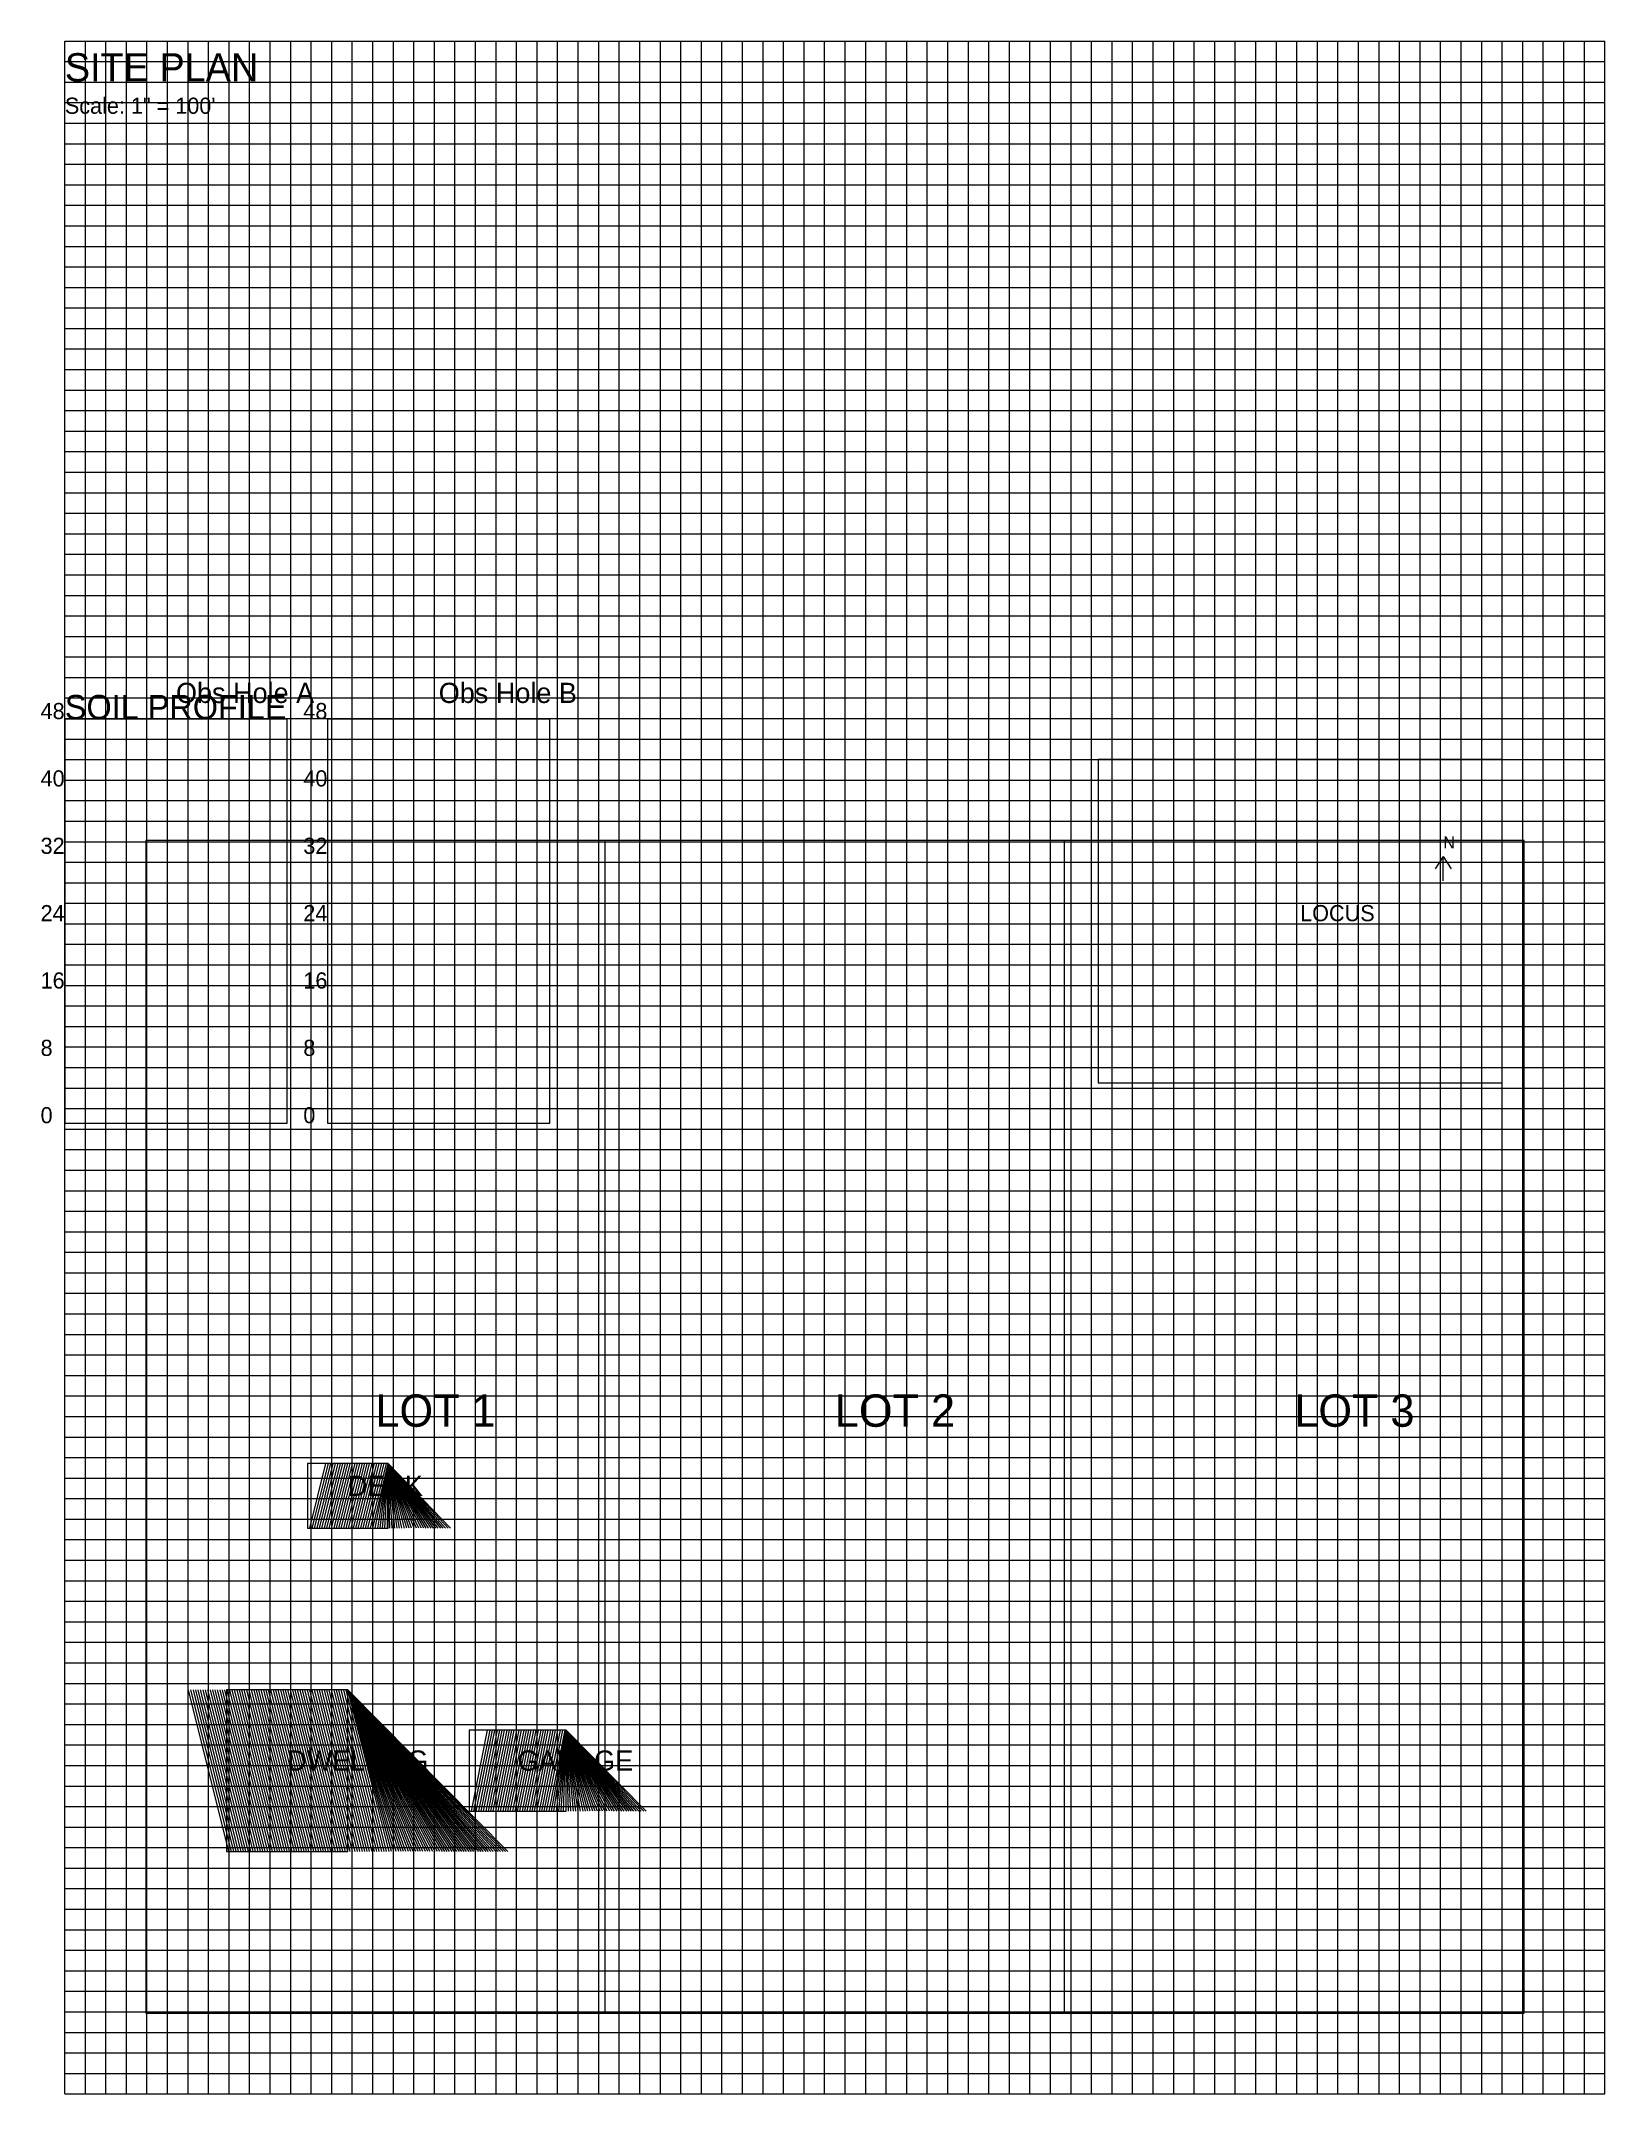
# Model space of a CAD drawing. Header units: metres. Extents: x 10 to 203, y 13 to 267.
import ezdxf

# ---------------------------------------------------------------- set-up
doc = ezdxf.new("R2010")
doc.units = ezdxf.units.M

msp = doc.modelspace()

# ---------------------------------------------------------------- linework, layer by layer
at = {"color": 8, "lineweight": 0}
for p, q in [((12.7, 12.7), (12.7, 266.7)), ((15.24, 12.7), (15.24, 266.7)), ((17.78, 12.7), (17.78, 266.7)), ((20.32, 12.7), (20.32, 266.7)), ((22.86, 12.7), (22.86, 266.7)), ((25.4, 12.7), (25.4, 266.7)), ((27.94, 12.7), (27.94, 266.7)), ((30.48, 12.7), (30.48, 266.7)), ((33.02, 12.7), (33.02, 266.7)), ((35.56, 12.7), (35.56, 266.7)), ((38.1, 12.7), (38.1, 266.7)), ((40.64, 12.7), (40.64, 266.7)), ((43.18, 12.7), (43.18, 266.7)), ((45.72, 12.7), (45.72, 266.7)), ((48.26, 12.7), (48.26, 266.7)), ((50.8, 12.7), (50.8, 266.7)), ((53.34, 12.7), (53.34, 266.7)), ((55.88, 12.7), (55.88, 266.7)), ((58.42, 12.7), (58.42, 266.7)), ((60.96, 12.7), (60.96, 266.7)), ((63.5, 12.7), (63.5, 266.7)), ((66.04, 12.7), (66.04, 266.7)), ((68.58, 12.7), (68.58, 266.7)), ((71.12, 12.7), (71.12, 266.7)), ((73.66, 12.7), (73.66, 266.7)), ((76.2, 12.7), (76.2, 266.7)), ((78.74, 12.7), (78.74, 266.7)), ((81.28, 12.7), (81.28, 266.7)), ((83.82, 12.7), (83.82, 266.7)), ((86.36, 12.7), (86.36, 266.7)), ((88.9, 12.7), (88.9, 266.7)), ((91.44, 12.7), (91.44, 266.7)), ((93.98, 12.7), (93.98, 266.7)), ((96.52, 12.7), (96.52, 266.7)), ((99.06, 12.7), (99.06, 266.7)), ((101.6, 12.7), (101.6, 266.7)), ((104.14, 12.7), (104.14, 266.7)), ((106.68, 12.7), (106.68, 266.7)), ((109.22, 12.7), (109.22, 266.7)), ((111.76, 12.7), (111.76, 266.7)), ((114.3, 12.7), (114.3, 266.7)), ((116.84, 12.7), (116.84, 266.7)), ((119.38, 12.7), (119.38, 266.7)), ((121.92, 12.7), (121.92, 266.7)), ((124.46, 12.7), (124.46, 266.7)), ((127, 12.7), (127, 266.7)), ((129.54, 12.7), (129.54, 266.7)), ((132.08, 12.7), (132.08, 266.7)), ((134.62, 12.7), (134.62, 266.7)), ((137.16, 12.7), (137.16, 266.7)), ((139.7, 12.7), (139.7, 266.7)), ((142.24, 12.7), (142.24, 266.7)), ((144.78, 12.7), (144.78, 266.7)), ((147.32, 12.7), (147.32, 266.7)), ((149.86, 12.7), (149.86, 266.7)), ((152.4, 12.7), (152.4, 266.7)), ((154.94, 12.7), (154.94, 266.7)), ((157.48, 12.7), (157.48, 266.7)), ((160.02, 12.7), (160.02, 266.7)), ((162.56, 12.7), (162.56, 266.7)), ((165.1, 12.7), (165.1, 266.7)), ((167.64, 12.7), (167.64, 266.7)), ((170.18, 12.7), (170.18, 266.7)), ((172.72, 12.7), (172.72, 266.7)), ((175.26, 12.7), (175.26, 266.7)), ((177.8, 12.7), (177.8, 266.7)), ((180.34, 12.7), (180.34, 266.7)), ((182.88, 12.7), (182.88, 266.7)), ((185.42, 12.7), (185.42, 266.7)), ((187.96, 12.7), (187.96, 266.7)), ((190.5, 12.7), (190.5, 266.7)), ((193.04, 12.7), (193.04, 266.7)), ((195.58, 12.7), (195.58, 266.7)), ((198.12, 12.7), (198.12, 266.7)), ((200.66, 12.7), (200.66, 266.7)), ((203.2, 12.7), (203.2, 266.7)), ((12.7, 266.7), (203.2, 266.7)), ((12.7, 264.16), (203.2, 264.16)), ((12.7, 261.62), (203.2, 261.62)), ((12.7, 259.08), (203.2, 259.08)), ((12.7, 256.54), (203.2, 256.54)), ((12.7, 254), (203.2, 254)), ((12.7, 251.46), (203.2, 251.46)), ((12.7, 248.92), (203.2, 248.92)), ((12.7, 246.38), (203.2, 246.38)), ((12.7, 243.84), (203.2, 243.84)), ((12.7, 241.3), (203.2, 241.3)), ((12.7, 238.76), (203.2, 238.76)), ((12.7, 236.22), (203.2, 236.22)), ((12.7, 233.68), (203.2, 233.68)), ((12.7, 231.14), (203.2, 231.14)), ((12.7, 228.6), (203.2, 228.6)), ((12.7, 226.06), (203.2, 226.06)), ((12.7, 223.52), (203.2, 223.52)), ((12.7, 220.98), (203.2, 220.98)), ((12.7, 218.44), (203.2, 218.44)), ((12.7, 215.9), (203.2, 215.9)), ((12.7, 213.36), (203.2, 213.36)), ((12.7, 210.82), (203.2, 210.82)), ((12.7, 208.28), (203.2, 208.28)), ((12.7, 205.74), (203.2, 205.74)), ((12.7, 203.2), (203.2, 203.2)), ((12.7, 200.66), (203.2, 200.66)), ((12.7, 198.12), (203.2, 198.12)), ((12.7, 195.58), (203.2, 195.58)), ((12.7, 193.04), (203.2, 193.04)), ((12.7, 190.5), (203.2, 190.5)), ((12.7, 187.96), (203.2, 187.96)), ((12.7, 185.42), (203.2, 185.42)), ((12.7, 182.88), (203.2, 182.88)), ((12.7, 180.34), (203.2, 180.34)), ((12.7, 177.8), (203.2, 177.8)), ((12.7, 175.26), (203.2, 175.26)), ((12.7, 172.72), (203.2, 172.72)), ((12.7, 170.18), (203.2, 170.18)), ((12.7, 167.64), (203.2, 167.64)), ((12.7, 165.1), (203.2, 165.1)), ((12.7, 162.56), (203.2, 162.56)), ((12.7, 160.02), (203.2, 160.02)), ((12.7, 157.48), (203.2, 157.48)), ((12.7, 154.94), (203.2, 154.94)), ((12.7, 152.4), (203.2, 152.4)), ((12.7, 149.86), (203.2, 149.86)), ((12.7, 147.32), (203.2, 147.32)), ((12.7, 144.78), (203.2, 144.78)), ((12.7, 142.24), (203.2, 142.24)), ((12.7, 139.7), (203.2, 139.7)), ((12.7, 137.16), (203.2, 137.16)), ((12.7, 134.62), (203.2, 134.62)), ((12.7, 132.08), (203.2, 132.08)), ((12.7, 129.54), (203.2, 129.54)), ((12.7, 127), (203.2, 127)), ((12.7, 124.46), (203.2, 124.46)), ((12.7, 121.92), (203.2, 121.92)), ((12.7, 119.38), (203.2, 119.38)), ((12.7, 116.84), (203.2, 116.84)), ((12.7, 114.3), (203.2, 114.3)), ((12.7, 111.76), (203.2, 111.76)), ((12.7, 109.22), (203.2, 109.22)), ((12.7, 106.68), (203.2, 106.68)), ((12.7, 104.14), (203.2, 104.14)), ((12.7, 101.6), (203.2, 101.6)), ((12.7, 99.06), (203.2, 99.06)), ((12.7, 96.52), (203.2, 96.52)), ((12.7, 93.98), (203.2, 93.98)), ((12.7, 91.44), (203.2, 91.44)), ((12.7, 88.9), (203.2, 88.9)), ((12.7, 86.36), (203.2, 86.36)), ((12.7, 83.82), (203.2, 83.82)), ((12.7, 81.28), (203.2, 81.28)), ((12.7, 78.74), (203.2, 78.74)), ((12.7, 76.2), (203.2, 76.2)), ((12.7, 73.66), (203.2, 73.66)), ((12.7, 71.12), (203.2, 71.12)), ((12.7, 68.58), (203.2, 68.58)), ((12.7, 66.04), (203.2, 66.04)), ((12.7, 63.5), (203.2, 63.5)), ((12.7, 60.96), (203.2, 60.96)), ((12.7, 58.42), (203.2, 58.42)), ((12.7, 55.88), (203.2, 55.88)), ((12.7, 53.34), (203.2, 53.34)), ((12.7, 50.8), (203.2, 50.8)), ((12.7, 48.26), (203.2, 48.26)), ((12.7, 45.72), (203.2, 45.72)), ((12.7, 43.18), (203.2, 43.18)), ((12.7, 40.64), (203.2, 40.64)), ((12.7, 38.1), (203.2, 38.1)), ((12.7, 35.56), (203.2, 35.56)), ((12.7, 33.02), (203.2, 33.02)), ((12.7, 30.48), (203.2, 30.48)), ((12.7, 27.94), (203.2, 27.94)), ((12.7, 25.4), (203.2, 25.4)), ((12.7, 22.86), (203.2, 22.86)), ((12.7, 20.32), (203.2, 20.32)), ((12.7, 17.78), (203.2, 17.78)), ((12.7, 15.24), (203.2, 15.24)), ((12.7, 12.7), (203.2, 12.7))]:
    msp.add_line(p, q, dxfattribs=at)
at = {"color": 0, "lineweight": 0}
for p, q in [((79.53, 22.7), (79.53, 167.8)), ((136.37, 22.7), (136.37, 167.8)), ((183.2, 165.8), (182.2, 164.3)), ((183.2, 162.8), (183.2, 165.8)), ((183.2, 165.8), (184.2, 164.3)), ((43, 82.7), (45, 90.7)), ((43.3, 82.7), (45.3, 90.7)), ((43.6, 82.7), (45.6, 90.7)), ((43.9, 82.7), (45.9, 90.7)), ((44.2, 82.7), (46.2, 90.7)), ((44.5, 82.7), (46.5, 90.7)), ((44.8, 82.7), (46.8, 90.7)), ((45.1, 82.7), (47.1, 90.7)), ((45.4, 82.7), (47.4, 90.7)), ((45.7, 82.7), (47.7, 90.7)), ((46, 82.7), (48, 90.7)), ((46.3, 82.7), (48.3, 90.7)), ((46.6, 82.7), (48.6, 90.7)), ((46.9, 82.7), (48.9, 90.7)), ((47.2, 82.7), (49.2, 90.7)), ((47.5, 82.7), (49.5, 90.7)), ((47.8, 82.7), (49.8, 90.7)), ((48.1, 82.7), (50.1, 90.7)), ((48.4, 82.7), (50.4, 90.7)), ((48.7, 82.7), (50.7, 90.7)), ((49, 82.7), (51, 90.7)), ((49.3, 82.7), (51.3, 90.7)), ((49.6, 82.7), (51.6, 90.7)), ((49.9, 82.7), (51.9, 90.7)), ((50.2, 82.7), (52.2, 90.7)), ((50.5, 82.7), (52.5, 90.7)), ((50.8, 82.7), (52.7, 90.7)), ((51.1, 82.7), (52.7, 90.7)), ((51.4, 82.7), (52.7, 90.7)), ((51.7, 82.7), (52.7, 90.7)), ((52, 82.7), (52.7, 90.7)), ((52.3, 82.7), (52.7, 90.7)), ((52.6, 82.7), (52.7, 90.7)), ((52.9, 82.7), (52.7, 90.7)), ((53.2, 82.7), (52.7, 90.7)), ((53.5, 82.7), (52.7, 90.7)), ((53.8, 82.7), (52.7, 90.7)), ((54.1, 82.7), (52.7, 90.7)), ((54.4, 82.7), (52.7, 90.7)), ((54.7, 82.7), (52.7, 90.7)), ((55, 82.7), (52.7, 90.7)), ((55.3, 82.7), (52.7, 90.7)), ((55.6, 82.7), (52.7, 90.7)), ((55.9, 82.7), (52.7, 90.7)), ((56.2, 82.7), (52.7, 90.7)), ((56.5, 82.7), (52.7, 90.7)), ((56.8, 82.7), (52.7, 90.7)), ((57.1, 82.7), (52.7, 90.7)), ((57.4, 82.7), (52.7, 90.7)), ((57.7, 82.7), (52.7, 90.7)), ((58, 82.7), (52.7, 90.7)), ((58.3, 82.7), (52.7, 90.7)), ((58.6, 82.7), (52.7, 90.7)), ((58.9, 82.7), (52.7, 90.7)), ((59.2, 82.7), (52.7, 90.7)), ((59.5, 82.7), (52.7, 90.7)), ((59.8, 82.7), (52.7, 90.7)), ((60.1, 82.7), (52.7, 90.7)), ((60.4, 82.7), (52.7, 90.7)), ((33, 42.7), (28, 62.7)), ((33.3, 42.7), (28.3, 62.7)), ((33.6, 42.7), (28.6, 62.7)), ((33.9, 42.7), (28.9, 62.7)), ((34.2, 42.7), (29.2, 62.7)), ((34.5, 42.7), (29.5, 62.7)), ((34.8, 42.7), (29.8, 62.7)), ((35.1, 42.7), (30.1, 62.7)), ((35.4, 42.7), (30.4, 62.7)), ((35.7, 42.7), (30.7, 62.7)), ((36, 42.7), (31, 62.7)), ((36.3, 42.7), (31.3, 62.7)), ((36.6, 42.7), (31.6, 62.7)), ((36.9, 42.7), (31.9, 62.7)), ((37.2, 42.7), (32.2, 62.7)), ((37.5, 42.7), (32.5, 62.7)), ((37.8, 42.7), (32.8, 62.7)), ((38.1, 42.7), (33.1, 62.7)), ((38.4, 42.7), (33.4, 62.7)), ((38.7, 42.7), (33.7, 62.7)), ((39, 42.7), (34, 62.7)), ((39.3, 42.7), (34.3, 62.7)), ((39.6, 42.7), (34.6, 62.7)), ((39.9, 42.7), (34.9, 62.7)), ((40.2, 42.7), (35.2, 62.7)), ((40.5, 42.7), (35.5, 62.7)), ((40.8, 42.7), (35.8, 62.7)), ((41.1, 42.7), (36.1, 62.7)), ((41.4, 42.7), (36.4, 62.7)), ((41.7, 42.7), (36.7, 62.7)), ((42, 42.7), (37, 62.7)), ((42.3, 42.7), (37.3, 62.7)), ((42.6, 42.7), (37.6, 62.7)), ((42.9, 42.7), (37.9, 62.7)), ((43.2, 42.7), (38.2, 62.7)), ((43.5, 42.7), (38.5, 62.7)), ((43.8, 42.7), (38.8, 62.7)), ((44.1, 42.7), (39.1, 62.7)), ((44.4, 42.7), (39.4, 62.7)), ((44.7, 42.7), (39.7, 62.7)), ((45, 42.7), (40, 62.7)), ((45.3, 42.7), (40.3, 62.7)), ((45.6, 42.7), (40.6, 62.7)), ((45.9, 42.7), (40.9, 62.7)), ((46.2, 42.7), (41.2, 62.7)), ((46.5, 42.7), (41.5, 62.7)), ((46.8, 42.7), (41.8, 62.7)), ((47.1, 42.7), (42.1, 62.7)), ((47.4, 42.7), (42.4, 62.7)), ((47.7, 42.7), (42.7, 62.7)), ((48, 42.7), (43, 62.7)), ((48.3, 42.7), (43.3, 62.7)), ((48.6, 42.7), (43.6, 62.7)), ((48.9, 42.7), (43.9, 62.7)), ((49.2, 42.7), (44.2, 62.7)), ((49.5, 42.7), (44.5, 62.7)), ((49.8, 42.7), (44.8, 62.7)), ((50.1, 42.7), (45.1, 62.7)), ((50.4, 42.7), (45.4, 62.7)), ((50.7, 42.7), (45.7, 62.7)), ((51, 42.7), (46, 62.7)), ((51.3, 42.7), (46.3, 62.7)), ((51.6, 42.7), (46.6, 62.7)), ((51.9, 42.7), (46.9, 62.7)), ((52.2, 42.7), (47.2, 62.7)), ((52.5, 42.7), (47.5, 62.7)), ((52.8, 42.7), (47.7, 62.7)), ((53.1, 42.7), (47.7, 62.7)), ((53.4, 42.7), (47.7, 62.7)), ((53.7, 42.7), (47.7, 62.7)), ((54, 42.7), (47.7, 62.7)), ((54.3, 42.7), (47.7, 62.7)), ((54.6, 42.7), (47.7, 62.7)), ((54.9, 42.7), (47.7, 62.7)), ((55.2, 42.7), (47.7, 62.7)), ((55.5, 42.7), (47.7, 62.7)), ((55.8, 42.7), (47.7, 62.7)), ((56.1, 42.7), (47.7, 62.7)), ((56.4, 42.7), (47.7, 62.7)), ((56.7, 42.7), (47.7, 62.7)), ((57, 42.7), (47.7, 62.7)), ((57.3, 42.7), (47.7, 62.7)), ((57.6, 42.7), (47.7, 62.7)), ((57.9, 42.7), (47.7, 62.7)), ((58.2, 42.7), (47.7, 62.7)), ((58.5, 42.7), (47.7, 62.7)), ((58.8, 42.7), (47.7, 62.7)), ((59.1, 42.7), (47.7, 62.7)), ((59.4, 42.7), (47.7, 62.7)), ((59.7, 42.7), (47.7, 62.7)), ((60, 42.7), (47.7, 62.7)), ((60.3, 42.7), (47.7, 62.7)), ((60.6, 42.7), (47.7, 62.7)), ((60.9, 42.7), (47.7, 62.7)), ((61.2, 42.7), (47.7, 62.7)), ((61.5, 42.7), (47.7, 62.7)), ((61.8, 42.7), (47.7, 62.7)), ((62.1, 42.7), (47.7, 62.7)), ((62.4, 42.7), (47.7, 62.7)), ((62.7, 42.7), (47.7, 62.7)), ((63, 42.7), (47.7, 62.7)), ((63.3, 42.7), (47.7, 62.7)), ((63.6, 42.7), (47.7, 62.7)), ((63.9, 42.7), (47.7, 62.7)), ((64.2, 42.7), (47.7, 62.7)), ((64.5, 42.7), (47.7, 62.7)), ((64.8, 42.7), (47.7, 62.7)), ((65.1, 42.7), (47.7, 62.7)), ((65.4, 42.7), (47.7, 62.7)), ((65.7, 42.7), (47.7, 62.7)), ((66, 42.7), (47.7, 62.7)), ((66.3, 42.7), (47.7, 62.7)), ((66.6, 42.7), (47.7, 62.7)), ((66.9, 42.7), (47.7, 62.7)), ((67.2, 42.7), (47.7, 62.7)), ((67.5, 42.7), (47.7, 62.7)), ((63, 47.7), (65, 57.7)), ((63.3, 47.7), (65.3, 57.7)), ((63.6, 47.7), (65.6, 57.7)), ((63.9, 47.7), (65.9, 57.7)), ((64.2, 47.7), (66.2, 57.7)), ((64.5, 47.7), (66.5, 57.7)), ((64.8, 47.7), (66.8, 57.7)), ((65.1, 47.7), (67.1, 57.7)), ((65.4, 47.7), (67.4, 57.7)), ((65.7, 47.7), (67.7, 57.7)), ((66, 47.7), (68, 57.7)), ((66.3, 47.7), (68.3, 57.7)), ((66.6, 47.7), (68.6, 57.7)), ((66.9, 47.7), (68.9, 57.7)), ((67.2, 47.7), (69.2, 57.7)), ((67.5, 47.7), (69.5, 57.7)), ((67.8, 47.7), (69.8, 57.7)), ((68.1, 47.7), (70.1, 57.7)), ((68.4, 47.7), (70.4, 57.7)), ((68.7, 47.7), (70.7, 57.7)), ((69, 47.7), (71, 57.7)), ((69.3, 47.7), (71.3, 57.7)), ((69.6, 47.7), (71.6, 57.7)), ((69.9, 47.7), (71.9, 57.7)), ((70.2, 47.7), (72.2, 57.7)), ((70.5, 47.7), (72.5, 57.7)), ((70.8, 47.7), (72.8, 57.7)), ((71.1, 47.7), (73.1, 57.7)), ((71.4, 47.7), (73.4, 57.7)), ((71.7, 47.7), (73.7, 57.7)), ((72, 47.7), (74, 57.7)), ((72.3, 47.7), (74.3, 57.7)), ((72.6, 47.7), (74.6, 57.7)), ((72.9, 47.7), (74.7, 57.7)), ((73.2, 47.7), (74.7, 57.7)), ((73.5, 47.7), (74.7, 57.7)), ((73.8, 47.7), (74.7, 57.7)), ((74.1, 47.7), (74.7, 57.7)), ((74.4, 47.7), (74.7, 57.7)), ((74.7, 47.7), (74.7, 57.7)), ((75, 47.7), (74.7, 57.7)), ((75.3, 47.7), (74.7, 57.7)), ((75.6, 47.7), (74.7, 57.7)), ((75.9, 47.7), (74.7, 57.7)), ((76.2, 47.7), (74.7, 57.7)), ((76.5, 47.7), (74.7, 57.7)), ((76.8, 47.7), (74.7, 57.7)), ((77.1, 47.7), (74.7, 57.7)), ((77.4, 47.7), (74.7, 57.7)), ((77.7, 47.7), (74.7, 57.7)), ((78, 47.7), (74.7, 57.7)), ((78.3, 47.7), (74.7, 57.7)), ((78.6, 47.7), (74.7, 57.7)), ((78.9, 47.7), (74.7, 57.7)), ((79.2, 47.7), (74.7, 57.7)), ((79.5, 47.7), (74.7, 57.7)), ((79.8, 47.7), (74.7, 57.7)), ((80.1, 47.7), (74.7, 57.7)), ((80.4, 47.7), (74.7, 57.7)), ((80.7, 47.7), (74.7, 57.7)), ((81, 47.7), (74.7, 57.7)), ((81.3, 47.7), (74.7, 57.7)), ((81.6, 47.7), (74.7, 57.7)), ((81.9, 47.7), (74.7, 57.7)), ((82.2, 47.7), (74.7, 57.7)), ((82.5, 47.7), (74.7, 57.7)), ((82.8, 47.7), (74.7, 57.7)), ((83.1, 47.7), (74.7, 57.7)), ((83.4, 47.7), (74.7, 57.7)), ((83.7, 47.7), (74.7, 57.7)), ((84, 47.7), (74.7, 57.7)), ((84.3, 47.7), (74.7, 57.7)), ((84.6, 47.7), (74.7, 57.7))]:
    msp.add_line(p, q, dxfattribs=at)
for points in [[(12.7, 132.8), (40.2, 132.8), (40.2, 182.8), (12.7, 182.8), (12.7, 132.8)], [(45.2, 132.8), (72.7, 132.8), (72.7, 182.8), (45.2, 182.8), (45.2, 132.8)], [(22.7, 22.7), (193.2, 22.7), (193.2, 167.8), (22.7, 167.8), (22.7, 22.7)], [(42.7, 82.7), (52.7, 82.7), (52.7, 90.7), (42.7, 90.7), (42.7, 82.7)], [(32.7, 42.7), (47.7, 42.7), (47.7, 62.7), (32.7, 62.7), (32.7, 42.7)], [(62.7, 47.7), (74.7, 47.7), (74.7, 57.7), (62.7, 57.7), (62.7, 47.7)]]:
    msp.add_lwpolyline(points, dxfattribs=at)
at = {"color": 8, "lineweight": 0}
msp.add_lwpolyline([(140.5, 137.8), (190.5, 137.8), (190.5, 177.8), (140.5, 177.8), (140.5, 137.8)], dxfattribs=at)

# ---------------------------------------------------------------- texts
at = {"color": 0}
for s, height, p in [('SITE PLAN', 3.5, (12.7, 261.7)), ('Scale: 1" = 100\'', 2, (12.7, 257.7)), ('SOIL PROFILE', 3, (12.7, 182.8)), ('Obs Hole A', 2.5, (26.45, 184.8)), ('Obs Hole B', 2.5, (58.95, 184.8)), ('48', 2, (9.7, 182.8)), ('48', 2, (42.2, 182.8)), ('40', 2, (9.7, 174.47)), ('40', 2, (42.2, 174.47)), ('32', 2, (9.7, 166.13)), ('32', 2, (42.2, 166.13)), ('N', 1.5, (183.2, 166.8)), ('24', 2, (9.7, 157.8)), ('24', 2, (42.2, 157.8)), ('LOCUS', 2, (165.5, 157.8)), ('16', 2, (9.7, 149.47)), ('16', 2, (42.2, 149.47)), ('8', 2, (9.7, 141.13)), ('8', 2, (42.2, 141.13)), ('0', 2, (9.7, 132.8)), ('0', 2, (42.2, 132.8)), ('LOT 1', 4, (51.12, 95.25)), ('LOT 2', 4, (107.95, 95.25)), ('LOT 3', 4, (164.78, 95.25)), ('DECK', 2.5, (47.7, 86.7)), ('DWELLING', 2.5, (40.2, 52.7)), ('GARAGE', 2.5, (68.7, 52.7))]:
    msp.add_text(s, height=height, dxfattribs=at).set_placement(p)

doc.saveas('drawing.dxf')
